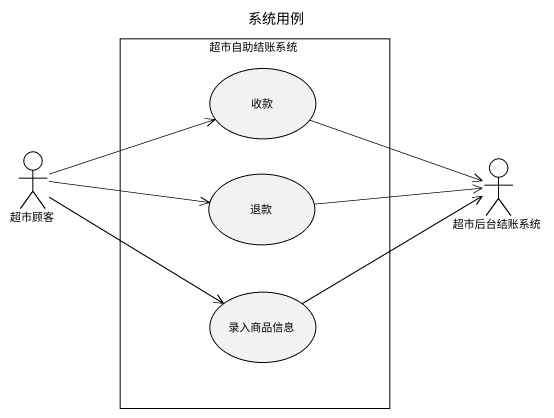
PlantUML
@startuml
title 系统用例
rectangle 超市自助结账系统 {
  usecase 收款
  usecase 退款
  usecase 录入商品信息
}
actor 超市顾客
actor 超市后台结账系统
收款 -right-> 超市后台结账系统
超市顾客 -right-> 收款
超市顾客 -right-> 退款
超市顾客 -right-> 录入商品信息
退款 -right-> 超市后台结账系统
录入商品信息 -right-> 超市后台结账系统
@enduml
